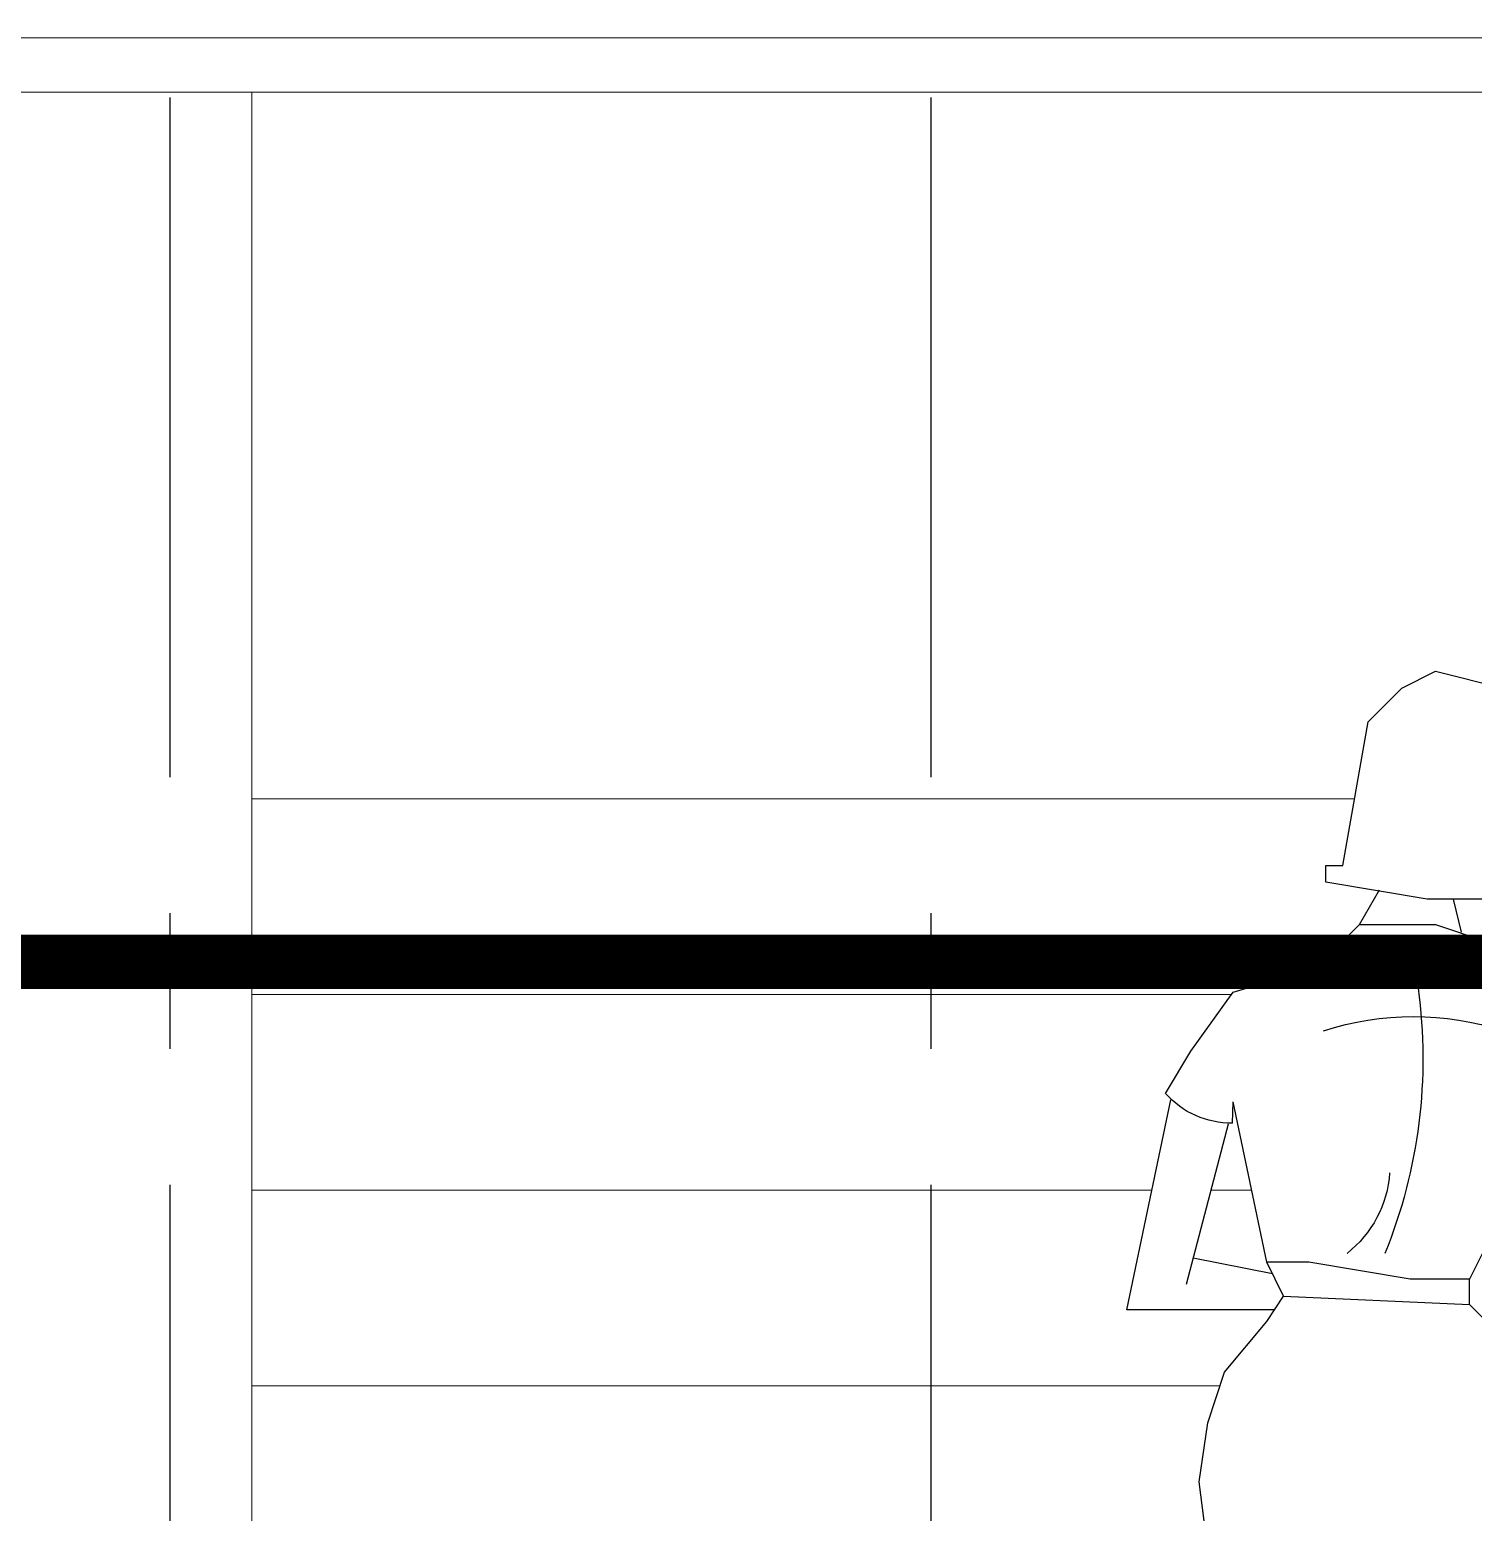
# Model space of a CAD drawing. Header units: metres. Extents: x -58 to 722, y -1100 to 345.
# Drawn here: x 33.057 to 34.385, y 105.295 to 106.659 of the extents above; entities that cross this region are included whole.
import ezdxf

# ---------------------------------------------------------------- set-up
doc = ezdxf.new("R2010")
doc.units = ezdxf.units.M
doc.header["$MEASUREMENT"] = 0
doc.linetypes.add('CENTER2', pattern=[1.125, 0.75, -0.125, 0.125, -0.125])
doc.linetypes.add('CENTERX2', pattern=[4, 2.5, -0.5, 0.5, -0.5])
doc.layers.get('0').update_dxf_attribs({"color": 255})
doc.layers.add('FSR_ARQ_002MURO', color=150, linetype='Continuous', lineweight=30)
doc.layers.add('FSR_ARQ_013VENTANAS', color=4, linetype='Continuous', lineweight=5)
for name, color, linetype in [('FSR_ARQ_008MOBILIARIO', 115, 'Continuous'), ('FSR_ARQ_009ESCALERA', 40, 'Continuous'), ('FSR_ARQ_010MUROBAJO', 33, 'Continuous'), ('FSR_ARQ_016EJES', 135, 'CENTER2'), ('FSR_ARQ_024LINEACORTE', 10, 'Continuous')]:
    doc.layers.add(name, color=color, linetype=linetype)

# ---------------------------------------------------------------- blocks, each defined once
blk = doc.blocks.new('P2')
for p, q in [((0.01155294344668789, 1.265140096621039), (-0.006608338469639818, 1.297118533403008)), ((-0.08201341976077003, 1.257936225099243), (-0.07476293117508703, 1.288411353779949)), ((-0.2707176231616515, 0.7222428009154811), (-0.1636075040511145, 1.087410275000792)), ((0.08143078154438399, 0.9233519781222839), (0.09695919001055131, 0.9544236252585421)), ((-0.3365997247687105, 0.5990423815916657), (-0.2990152258764596, 0.6592429774641531)), ((-0.2793863207415228, 0.633746725063169), (-0.2990152258764596, 0.6592429774641531)), ((-0.05056069041794586, 0.04678910432742356), (-0.08271127928713895, 0.02346819982727055)), ((-0.05056069041794586, 0.04678910432742356), (-0.07700801989540196, -0.0009906537291328723)), ((-0.1084982354263673, 0.04539620306485403), (-0.08271127928713895, 0.02346819982727055)), ((-0.08271127928713895, 0.02346819982727055), (-0.08285408941439698, 0.0153358541247286)), ((-0.0427964861848622, -0.06317281845367262), (0.003788739213604233, -0.05540490666961518))]:
    blk.add_line(p, q)
for points in [[(-0.1514953454479695, 1.358355038029799), (-0.198080570846443, 1.327283390893541), (-0.1359669369818093, 1.303979655541355), (-0.104910120049496, 1.288443831973233), (-0.05056069041794586, 1.288443831973233), (0.04260976037900122, 1.303979655541355), (0.04260976037900122, 1.319515479109484), (0.027081351912841, 1.319515479109484), (0.003788739213604231, 1.451569979438545), (-0.02726807771870909, 1.482641626574797), (-0.05832489465102242, 1.498177450142919), (-0.1204385285156491, 1.482641626574797), (-0.1592595496810461, 1.412730420518244), (-0.1670237539141226, 1.350587126245728), (-0.1592595496810461, 1.350587126245728)], [(0.1901296408074913, 1.10978186093979), (0.1668370281082616, 1.148621419860099), (0.1280160069428646, 1.202996802348544), (0.05037396461207777, 1.22630053770073), (0.01155294344668789, 1.265140096621039), (-0.05832489465102242, 1.265140096621039), (-0.104910120049496, 1.249604273052917), (-0.1670237539141226, 1.218532625916666), (-0.2369015920118329, 1.179693066996364), (-0.2601942047110697, 1.148621419860099), (-0.2446657962449095, 1.125317684507905), (-0.2386883335710479, 1.123822605252222)], [(-0.2386883335717442, 1.123822605252393), (-0.2707176231616515, 0.9148519071822889), (-0.3209960691249307, 0.7014201948325791)], [(0.08984966705915554, 0.910717619590045), (0.2255347368666065, 0.910717619590045), (0.1853340835480495, 1.103772898982022)], [(-0.1636075040511145, 1.087410275000792), (-0.08938171158334285, 0.9388878016904059), (-0.03503228195178565, 0.9388878016904059), (0.05813816884516144, 0.9544236252585421), (0.09695919001055131, 0.9544236252585421), (0.1280160069428646, 1.102013949155733)], [(0.1285303629737271, 1.082505026313385), (0.1280160069428646, 1.102013949155733)], [(0.1323642860696665, 1.081611678839423), (0.1711853072350635, 0.9340213549422387)], [(0.1647051295174506, 0.9586577890066224), (0.09178305385516694, 0.9440664095464513)], [(-0.08938171158334285, 0.9155840663382193), (-0.08938171158334285, 0.9388878016904059)], [(-0.09851606950460479, 0.4380859596120104), (-0.05056069041794586, 0.4106698003741371), (0.01155294344668789, 0.4029018885900868), (0.05037396461207777, 0.4106698003741371), (0.08919498577746765, 0.4184377121582088), (0.08143078154438399, 0.4417414475103953), (0.09695919001055131, 0.4805810064307111), (0.120251802709781, 0.5504922124872706), (0.1357802111759412, 0.6126355067597871), (0.1513086196421014, 0.6903146246004042), (0.159072823875178, 0.7524579188729064), (0.1513086196421014, 0.8068333013613369), (0.1357802111759412, 0.8534407720657171), (0.09695919001055131, 0.9000482427700973), (0.08143078154438399, 0.9233519781222839), (-0.08938171158334285, 0.9155840663382193), (-0.1204385285156491, 0.8845124192019681), (-0.1592595496810461, 0.8223691249294731), (-0.1747879581472063, 0.7679937424410284), (-0.1747879581472063, 0.7058504481685333), (-0.1670237539141226, 0.6514750656800885), (-0.1282027327487327, 0.628171330327902), (-0.1204385285156491, 0.5660280360553998), (-0.104910120049496, 0.5038847417828975), (-0.104910120049496, 0.4572772710785173), (-0.0971459158164123, 0.4339735357263379)], [(-0.1359669369818093, 0.03004212295508069), (-0.0971459158164123, 0.1077212407957049), (-0.0971459158164123, 0.1776324468522574), (-0.1126743242825725, 0.2863832118291469), (-0.1204385285156491, 0.364062329669764), (-0.0971459158164123, 0.4339735357263379)], [(0.003788739213604231, -0.05540490666961518), (-0.01950387348563254, -0.008797435965242073), (-0.01173966925254888, 0.03781003473913813), (-0.003975465019465219, 0.09995332901164034), (0.03484555614592466, 0.1776324468522574), (0.05813816884516144, 0.2553115646928958), (0.05813816884516144, 0.3096869471813335), (0.06590237307823088, 0.3718302414538286), (0.05813816884516144, 0.4106698003741371)], [(-0.0427964861848622, -0.06317281845367262), (-0.05832489465102242, -0.03210117131742862), (-0.05056069041794586, 0.02227421117101613), (-0.05056069041794586, 0.05334585830726013), (-0.05056069041794586, 0.1310249761478843), (-0.05832489465102242, 0.2164720057725873), (-0.05056069041794586, 0.2708473882610178), (-0.03503228195178565, 0.3329906825335271), (-0.03503228195178565, 0.3562944178857066), (-0.02858201997354115, 0.407921154665928)], [(-0.04734097913664215, -0.05125241430714311), (-0.01983074568624943, -0.01192577528902916)]]:
    blk.add_lwpolyline(points)
for centre, radius, start, end in [((0.4296231519194578, 1.141564218937063), 0.4762105427260672, 172.1719011467825, 202.0678667232719), ((-0.0377997053957273, 0.9151422391159798), 0.2653064672414193, 71.84893393630678, 108.151066063693), ((-0.1593370672144303, 1.191828813772204), 0.1045058269655303, 220.5974805500733, 267.6580621432981), ((0.1300322050019105, 1.162306660700089), 0.07981576523636057, 268.9218384618434, 318.8467357412336), ((0.0870515516973569, 1.043839120105325), 0.103351609392531, 183.9871075865519, 231.7729416261363), ((-0.2853555407757682, 0.9349795401787019), 0.04937255298692295, 329.1291516084197, 2.82132322887656), ((-0.2351427016199068, 0.9215033268429238), 0.02175310335408663, 139.3485431814913, 213.0297838988174), ((-0.3935254790969509, 0.6895999216902027), 0.1270721332296836, 333.9255095679173, 14.88528768330469), ((-0.1665654217997101, 0.6131520094919338), 0.1706187146406778, 150.1467876757613, 184.7435969331478), ((-0.1891549793969531, 0.485664104285405), 0.1581987005626642, 338.3173942286196, 16.91418672538461), ((-0.1401994176584225, 0.4729233473781491), 0.1241685732797047, 338.4007082037392, 15.2442506876525), ((-0.07988743619184646, 0.06506293601395186), 0.03471826922139851, 57.23107628780346, 214.5041827643726), ((-0.07988743619184646, 0.06506293601395186), 0.03471826922139851, 32.35950247229651, 122.7689237121965), ((-0.106160040549419, 0.01514783116449791), 0.03332102943899162, 153.4490311747896, 331.0311972625817), ((-0.0383968213011201, -0.01722736159378258), 0.01930818430314227, 15.9368169248597, 193.569185215079)]:
    blk.add_arc(centre, radius, start, end)
blk = doc.blocks.new('82342510')
at = {"xscale": 10, "zscale": 10}
blk.add_blockref('P2', (0.5628228828587902, -0.04189796099530696), dxfattribs=at)

msp = doc.modelspace()

# ---------------------------------------------------------------- linework, layer by layer
at = {"layer": 'FSR_ARQ_002MURO', "lineweight": 0}
msp.add_line((35.41135245701663, 106.6514859736417), (31.53635245701651, 106.6514859736417), dxfattribs=at)
at = {"layer": 'FSR_ARQ_009ESCALERA', "lineweight": 0}
for p, q in [((34.27556131106844, 105.9514859736417), (33.2613524570165, 105.9514859736417)), ((34.16220073802812, 105.7714859736417), (33.2613524570165, 105.7714859736417)), ((34.08921822561851, 105.5914859736417), (33.2613524570165, 105.5914859736417)), ((34.18094078851492, 105.5914859736417), (34.14346548847507, 105.5914859736417)), ((34.15182718605733, 105.4114859736417), (33.2613524570165, 105.4114859736417))]:
    msp.add_line(p, q, dxfattribs=at)
at = {"layer": 'FSR_ARQ_010MUROBAJO', "lineweight": 0}
msp.add_line((33.26135245701651, 104.2014859736417), (33.2613524570165, 106.6014859736417), dxfattribs=at)
at = {"layer": 'FSR_ARQ_013VENTANAS', "lineweight": 0}
for points in [[(35.41135245701663, 106.6514859736417), (31.53635245701651, 106.6514859736417), (31.53635245701651, 104.1514859736417), (35.41135245701663, 104.1514859736417)], [(35.36135245701664, 106.6014859736417), (31.5863524570165, 106.6014859736417), (31.5863524570165, 104.2014859736417), (35.36135245701664, 104.2014859736417)]]:
    msp.add_lwpolyline(points, close=True, dxfattribs=at)
at = {"layer": 'FSR_ARQ_016EJES', "linetype": 'CENTERX2', "ltscale": 0.25}
for p, q in [((33.18635245701623, 103.9714859736417), (33.18635245701685, 115.3830700496243)), ((33.88635245701632, 103.9714859736417), (33.88635245701694, 115.3830700496243))]:
    msp.add_line(p, q, dxfattribs=at)
at = {"layer": 'FSR_ARQ_024LINEACORTE', "linetype": 'CENTER2', "const_width": 0.05}
msp.add_lwpolyline([(20.61571307500289, 105.8014859736417), (39.15411673247299, 105.8014859736417)], dxfattribs=at)

# ---------------------------------------------------------------- block references
at = {"layer": 'FSR_ARQ_008MOBILIARIO', "transparency": 33554687, "xscale": -0.1000000000000227, "zscale": 0.1000000000000227}
msp.add_blockref('82342510', (34.34813087181682, 104.6126727971987), dxfattribs=at)

doc.saveas('drawing.dxf')
